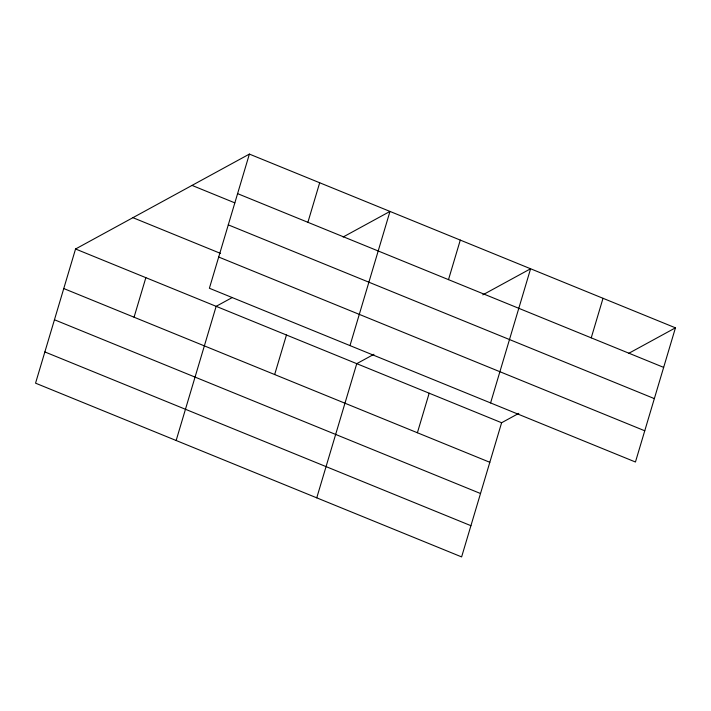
<?xml version="1.0" encoding="UTF-8"?>
<svg xmlns="http://www.w3.org/2000/svg" width="711" height="711" viewBox="0 0 711 711"><rect width="100%" height="100%" fill="white"/><g stroke="black" fill="none" stroke-linecap="round" stroke-linejoin="round"><path stroke-width="1.07" d="M249.383 154.091L209.389 288.257L635.447 462.008L675.45 327.833L249.383 154.091L75.553 248.992L35.55 383.167L461.617 556.909L501.611 422.743L518.826 413.349M134.059 317.213L145.853 277.663M176.15 440.5L216.153 306.325L232.399 297.456M307.899 222.303L319.683 182.754M274.659 374.546L286.453 334.997M349.99 345.599L389.984 211.425L343.137 237.003M316.75 497.833L356.753 363.668L373.959 354.274M448.499 279.645L460.284 240.096M417.393 432.75L429.177 393.201M490.59 402.933L530.593 268.758L482.787 294.861M591.232 337.849L603.017 298.3M628.604 353.411L675.45 327.833M237.598 193.641L663.656 367.383M192.023 185.402L234.808 202.857M228.284 224.863L654.351 398.613M132.913 217.673L220.534 253.409M218.695 257.035L644.761 430.786M75.553 248.992L501.611 422.743M63.759 288.542L489.826 462.292M54.454 319.763L480.512 493.514M44.855 351.936L470.922 525.687"/></g></svg>
